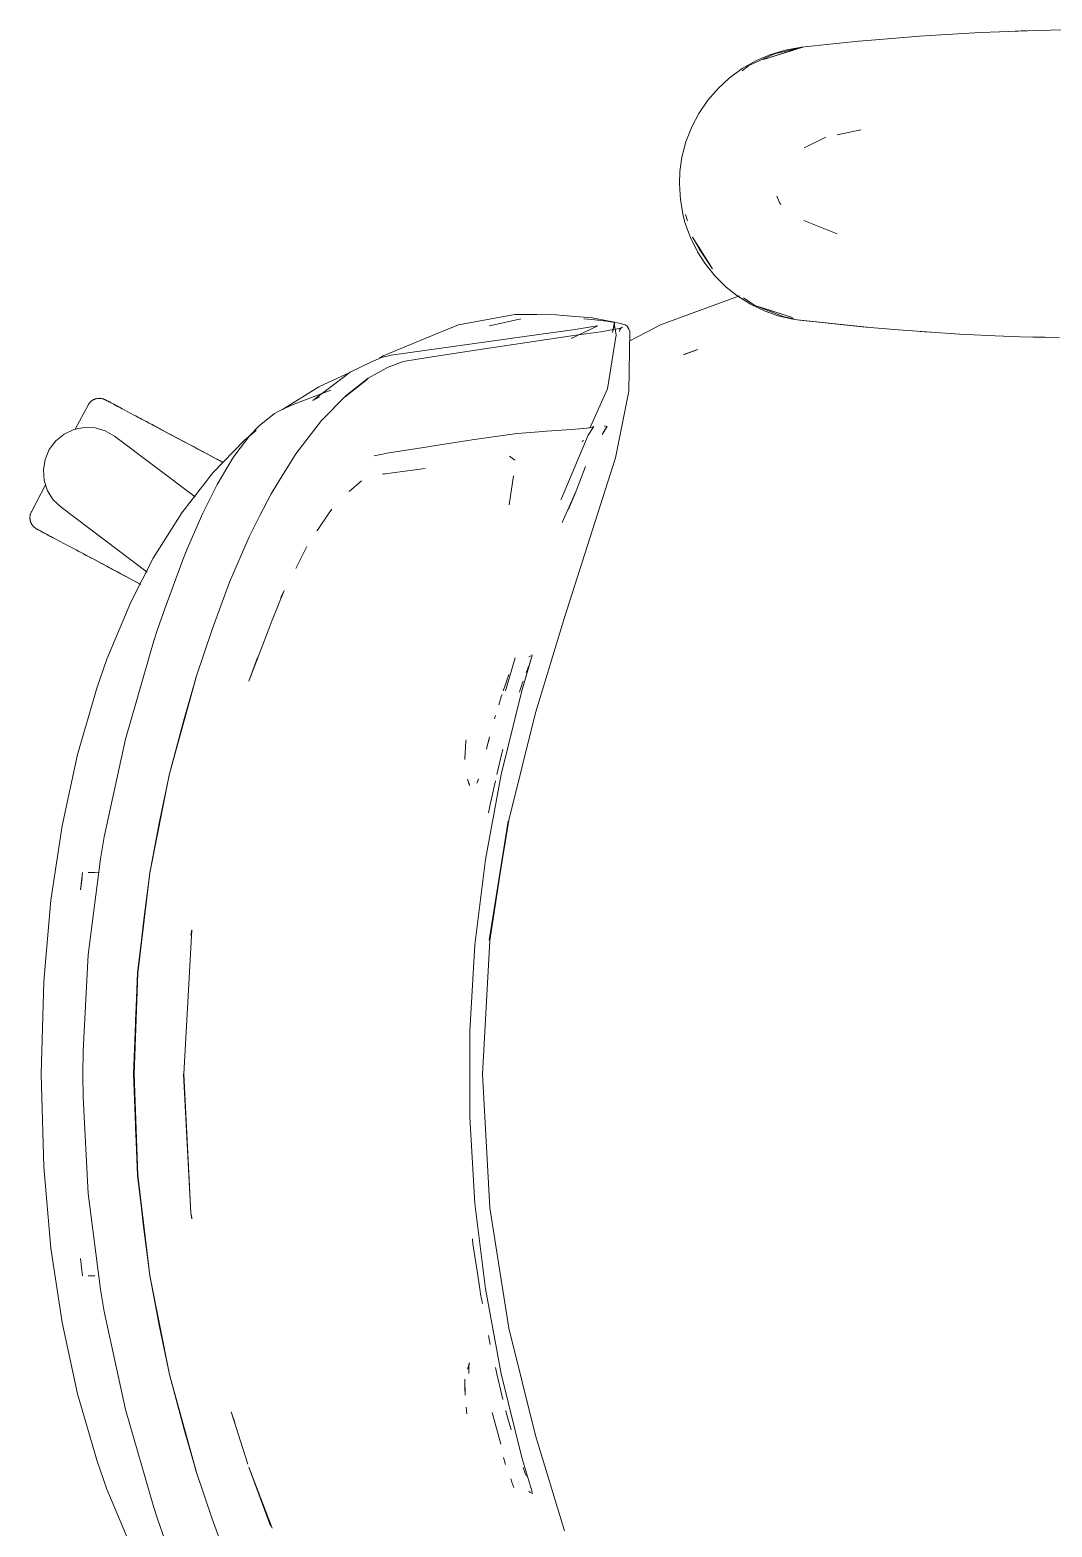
# Model space of a CAD drawing. Header units: millimetres. Extents: x 90978 to 295199, y -4084 to 97293.
# Drawn here: x 184017.9 to 184339.4, y 33031.5 to 33502.3 of the extents above; entities that cross this region are included whole.
import ezdxf

# ---------------------------------------------------------------- set-up
doc = ezdxf.new("R2010")
doc.units = ezdxf.units.MM
doc.header["$MEASUREMENT"] = 0
doc.layers.add('G-IMPT', color=8, linetype='CONTINUOUS', lineweight=9)
doc.layers.add('I-FURN', color=8, linetype='CONTINUOUS', lineweight=9)

msp = doc.modelspace()

# ---------------------------------------------------------------- linework, layer by layer
at = {"layer": 'G-IMPT'}
for p, q in [((184297.68, 33500.36), (184282.62, 33499.11)), ((184297.68, 33500.36), (184302.77, 33500.68)), ((184302.77, 33500.68), (184316.91, 33501.49)), ((184322.93, 33501.75), (184316.91, 33501.49)), ((184322.93, 33501.75), (184334.69, 33502.13)), ((184327.82, 33501.89), (184329.75, 33502)), ((184329.75, 33502), (184331.25, 33502.01)), ((184343.11, 33502.3), (184334.69, 33502.13)), ((184261.08, 33496.86), (184248.62, 33493.03)), ((184248.62, 33493.03), (184257.77, 33495.94)), ((184250.66, 33494.5), (184255.52, 33495.96)), ((184252.11, 33494.81), (184260.52, 33496.73)), ((184260.57, 33496.86), (184255.52, 33495.96)), ((184261.08, 33496.86), (184257.77, 33495.94)), ((184278.49, 33498.76), (184260.57, 33496.86)), ((184282.62, 33499.11), (184278.49, 33498.76)), ((184289.5, 33499.71), (184287.82, 33499.54)), ((184241.94, 33489.48), (184244.05, 33491.08)), ((184246.42, 33492.69), (184241.98, 33490.17)), ((184252.11, 33494.81), (184244.05, 33491.08)), ((184246.42, 33492.69), (184250.66, 33494.5)), ((184237.9, 33487.18), (184234.46, 33484.01)), ((184237.9, 33487.18), (184241.98, 33490.17)), ((184231.14, 33480.18), (184234.46, 33484.01)), ((184228.31, 33476.01), (184231.14, 33480.18)), ((184226.12, 33471.85), (184224.28, 33467.13)), ((184228.31, 33476.01), (184226.12, 33471.85)), ((184223.02, 33462.27), (184224.28, 33467.13)), ((184261.45, 33465.28), (184268.23, 33468.55)), ((184279.28, 33470.89), (184271.85, 33469.32)), ((184278.88, 33470.81), (184279.28, 33470.89)), ((184222.2, 33453.91), (184222.38, 33457.75)), ((184223.02, 33462.27), (184222.38, 33457.75)), ((184222.2, 33453.91), (184222.5, 33448.87)), ((184222.5, 33448.87), (184223.38, 33443.92)), ((184252.82, 33450.08), (184253.83, 33447.86)), ((184223.38, 33443.92), (184223.94, 33441.79)), ((184224.74, 33442.23), (184224.12, 33444.26)), ((184253.83, 33447.86), (184254.13, 33447.41)), ((184225.65, 33437.02), (184223.94, 33441.79)), ((184271.78, 33438.19), (184261.36, 33442.33)), ((184225.65, 33437.02), (184227.9, 33432.51)), ((184226.3, 33437.11), (184228.46, 33433.44)), ((184226.3, 33437.11), (184232.62, 33427.16)), ((184227.9, 33432.51), (184230.16, 33428.96)), ((184228.46, 33433.44), (184232.62, 33427.16)), ((184233.35, 33424.98), (184230.16, 33428.96)), ((184233.35, 33424.98), (184236.96, 33421.43)), ((184236.96, 33421.43), (184240.26, 33418.81)), ((184241.16, 33418.69), (184222.22, 33411.75)), ((184244.59, 33416.08), (184240.26, 33418.81)), ((184245.91, 33415.69), (184242.33, 33418.11)), ((184244.59, 33416.08), (184249.17, 33413.89)), ((184255.13, 33412.08), (184245.91, 33415.69)), ((184245.91, 33415.69), (184248.62, 33414.79)), ((184245.91, 33415.69), (184257.77, 33411.87)), ((184170.44, 33412.85), (184152.74, 33409.61)), ((184172.3, 33411.44), (184163, 33409.4)), ((184170.44, 33412.85), (184177.41, 33412.87)), ((184177.41, 33412.87), (184181.58, 33412.88)), ((184185.53, 33412.54), (184181.58, 33412.88)), ((184194.86, 33411.73), (184185.53, 33412.54)), ((184194.69, 33411.21), (184192.1, 33411.43)), ((184199.38, 33410.7), (184194.69, 33411.21)), ((184194.86, 33411.73), (184195.33, 33411.69)), ((184195.33, 33411.69), (184199.58, 33410.88)), ((184199.99, 33410.62), (184199.38, 33410.7)), ((184199.58, 33410.88), (184201.9, 33410.43)), ((184199.99, 33410.62), (184203.27, 33410.08)), ((184222.22, 33411.75), (184216.25, 33409.56)), ((184248.62, 33414.79), (184257.77, 33411.87)), ((184249.17, 33413.89), (184253.3, 33412.44)), ((184258.26, 33411.29), (184253.3, 33412.44)), ((184258.19, 33411.5), (184255.13, 33412.08)), ((184258.26, 33411.29), (184281.22, 33408.83)), ((184258.26, 33411.29), (184261.08, 33410.96)), ((184258.26, 33411.29), (184279.7, 33408.94)), ((184281.22, 33408.83), (184261.08, 33410.96)), ((184129.07, 33399.83), (184145.52, 33406.63)), ((184178.72, 33406.66), (184131.5, 33399.99)), ((184145.52, 33406.63), (184148.89, 33408.02)), ((184152.74, 33409.61), (184148.89, 33408.02)), ((184189.68, 33406.27), (184158.81, 33401.72)), ((184163, 33409.4), (184162.42, 33409.24)), ((184178.72, 33406.66), (184189.38, 33408.1)), ((184196.57, 33409.3), (184188.16, 33405.31)), ((184190.68, 33408.32), (184189.38, 33408.1)), ((184197.54, 33407.39), (184189.68, 33406.27)), ((184190.68, 33408.32), (184195.7, 33409.15)), ((184196.57, 33409.3), (184195.7, 33409.15)), ((184203.8, 33408.5), (184197.54, 33407.39)), ((184199.64, 33389.4), (184202.35, 33406.44)), ((184201.18, 33407.15), (184201.9, 33410.43)), ((184201.18, 33407.15), (184201.66, 33410.02)), ((184201.66, 33410.02), (184202.35, 33406.44)), ((184203.18, 33408.33), (184204.28, 33408.88)), ((184203.18, 33408.33), (184203.8, 33408.5)), ((184205.13, 33409.53), (184203.27, 33410.08)), ((184203.38, 33407.45), (184203.46, 33407.95)), ((184203.78, 33408.49), (184203.46, 33407.95)), ((184203.78, 33408.49), (184204.28, 33408.88)), ((184205.13, 33409.53), (184205.67, 33409.21)), ((184205.67, 33409.21), (184206.04, 33408.72)), ((184206.65, 33407.68), (184206.04, 33408.72)), ((184206.17, 33408.09), (184206.04, 33408.72)), ((184206.04, 33408.72), (184206.07, 33408.64)), ((184206.17, 33408.09), (184206.07, 33408.64)), ((184206.27, 33388.7), (184206.65, 33407.68)), ((184206.59, 33404.49), (184214.49, 33408.64)), ((184214.49, 33408.64), (184216.25, 33409.56)), ((184279.7, 33408.94), (184291.1, 33407.95)), ((184301.39, 33407.22), (184291.1, 33407.95)), ((184299.34, 33407.36), (184297.93, 33407.49)), ((184299.34, 33407.36), (184301.25, 33407.27)), ((184301.39, 33407.22), (184310.26, 33406.66)), ((184321.56, 33406.12), (184310.26, 33406.66)), ((184321.56, 33406.12), (184329.44, 33405.83)), ((184341.75, 33405.53), (184329.44, 33405.83)), ((184158.81, 33401.72), (184143.04, 33399.33)), ((184223.52, 33400.15), (184227.99, 33401.79)), ((184227.99, 33401.79), (184224.11, 33400.41)), ((184333.31, 33405.75), (184334.97, 33405.67)), ((184334.97, 33405.67), (184337.1, 33405.67)), ((184125.15, 33397.78), (184118.62, 33394.74)), ((184125.15, 33397.78), (184128.51, 33399.34)), ((184127.9, 33399.06), (184129.07, 33399.83)), ((184131.5, 33399.99), (184128.51, 33399.34)), ((184135.37, 33398.03), (184130.58, 33396.27)), ((184135.37, 33398.03), (184143.04, 33399.33)), ((184223.52, 33400.15), (184224.11, 33400.41)), ((184106.92, 33385.8), (184118.62, 33394.74)), ((184117.44, 33394.07), (184108.81, 33390.09)), ((184117.15, 33387.05), (184124.1, 33392.45)), ((184124.32, 33392.77), (184117.36, 33387.35)), ((184117.44, 33394.07), (184117.61, 33394.15)), ((184124.1, 33392.45), (184120.72, 33389.86)), ((184124.32, 33392.77), (184130.16, 33396.06)), ((184130.16, 33396.06), (184130.58, 33396.27)), ((184108.81, 33390.09), (184097.36, 33382.96)), ((184112.58, 33389.03), (184100.67, 33384.52)), ((184106.92, 33385.8), (184108.95, 33386.96)), ((184109.62, 33379.45), (184117.36, 33387.35)), ((184117.15, 33387.05), (184120.72, 33389.86)), ((184199.64, 33389.4), (184194.02, 33377.05)), ((184206.27, 33388.7), (184202.07, 33367.74)), ((184094.87, 33381.66), (184096, 33382.27)), ((184096, 33382.27), (184098.44, 33383.45)), ((184098.44, 33383.45), (184100.67, 33384.52)), ((184090, 33377.79), (184087.11, 33374.77)), ((184094.87, 33381.66), (184090, 33377.79)), ((184109.62, 33379.45), (184101.6, 33369.02)), ((184195.29, 33377.56), (184193.53, 33374.9)), ((184194.57, 33377.28), (184195.29, 33377.56)), ((184197.91, 33375.11), (184199.43, 33377.59)), ((184199.49, 33377.57), (184197.91, 33375.11)), ((184199.43, 33377.59), (184197.94, 33375.12)), ((184198.56, 33377.86), (184199.43, 33377.59)), ((184199.49, 33377.57), (184199.43, 33377.59)), ((184085.44, 33373.35), (184075.48, 33363.06)), ((184087.11, 33374.77), (184082.39, 33368.64)), ((184085.44, 33373.35), (184089.11, 33376.35)), ((184156.98, 33373.38), (184143.62, 33371.27)), ((184156.98, 33373.38), (184171.05, 33375.41)), ((184171.13, 33375.42), (184171.05, 33375.41)), ((184171.13, 33375.42), (184179.37, 33376.04)), ((184179.37, 33376.04), (184180.36, 33376.11)), ((184180.36, 33376.11), (184188.22, 33376.68)), ((184193.53, 33374.9), (184185.09, 33354.92)), ((184188.22, 33376.68), (184192.09, 33376.97)), ((184192.08, 33373.18), (184191.64, 33372.91)), ((184192.18, 33376.98), (184192.09, 33376.97)), ((184192.18, 33376.98), (184194.56, 33377.27)), ((184194.57, 33377.28), (184194.56, 33377.27)), ((184082.39, 33368.64), (184081.53, 33367.35)), ((184097.55, 33362.66), (184101.43, 33368.76)), ((184101.43, 33368.76), (184101.6, 33369.02)), ((184126.16, 33368.33), (184128.33, 33368.79)), ((184128.33, 33368.79), (184130.31, 33369.22)), ((184130.78, 33369.29), (184130.31, 33369.22)), ((184142.5, 33371.09), (184130.78, 33369.29)), ((184142.5, 33371.09), (184143.11, 33371.19)), ((184143.62, 33371.27), (184143.11, 33371.19)), ((184170.39, 33367.03), (184168.75, 33368.31)), ((184076.8, 33359.35), (184081.53, 33367.35)), ((184142.2, 33364.41), (184128.85, 33362.63)), ((184186.08, 33317.5), (184202.07, 33367.74)), ((184189.39, 33356.55), (184192.65, 33365.02)), ((184065.68, 33350.46), (184075.48, 33363.06)), ((184076.49, 33358.75), (184072.49, 33350.74)), ((184076.49, 33358.75), (184076.8, 33359.35)), ((184097.55, 33362.66), (184093.78, 33356.43)), ((184118.35, 33357.13), (184122.26, 33360.47)), ((184128.85, 33362.63), (184129.32, 33362.78)), ((184170.04, 33362.09), (184168.64, 33352.92)), ((184170.04, 33362.09), (184169.99, 33361.74)), ((184090.21, 33349.64), (184093.78, 33356.43)), ((184185.09, 33354.92), (184184.95, 33354.56)), ((184188.37, 33354.18), (184185.32, 33347.46)), ((184187.37, 33351.65), (184189.4, 33356.76)), ((184189.4, 33356.76), (184187.37, 33351.64)), ((184189.39, 33356.55), (184187.37, 33351.65)), ((184056.7, 33336.16), (184065.68, 33350.46)), ((184072.27, 33350.3), (184067.5, 33339.34)), ((184072.27, 33350.3), (184072.49, 33350.74)), ((184090.21, 33349.64), (184086.83, 33342.92)), ((184112.08, 33350.5), (184108.58, 33345.37)), ((184112.08, 33350.5), (184112.83, 33351.6)), ((184108.58, 33345.37), (184108.19, 33344.79)), ((184080.65, 33328.69), (184086.83, 33342.92)), ((184105.05, 33339.89), (184101.51, 33332.92)), ((184049.61, 33322.38), (184056.7, 33336.16)), ((184060.42, 33320.59), (184066.02, 33335.66)), ((184067.5, 33339.34), (184066.02, 33335.66)), ((184075.19, 33313.81), (184080.65, 33328.69)), ((184094.16, 33316.73), (184097.88, 33326.05)), ((184097.88, 33326.05), (184096.88, 33323.81)), ((184042.09, 33304.41), (184049.61, 33322.38)), ((184060.42, 33320.59), (184058.08, 33313.77)), ((184093.49, 33315), (184094.16, 33316.73)), ((184176.9, 33287.52), (184186.08, 33317.5)), ((184056.88, 33310.16), (184058.08, 33313.77)), ((184075.19, 33313.81), (184070.18, 33298.89)), ((184086.78, 33297.56), (184093.49, 33315)), ((184056.88, 33310.16), (184047.94, 33279.33)), ((184042.09, 33304.41), (184039.02, 33295.68)), ((184086.78, 33297.56), (184089.5, 33304.99)), ((184167.48, 33294.47), (184170.51, 33304.9)), ((184172.67, 33294.48), (184175.94, 33305.7)), ((184172.67, 33294.48), (184175.78, 33305.3)), ((184172.67, 33294.48), (184175.73, 33305.01)), ((184174.4, 33301.22), (184174.79, 33302.29)), ((184174.85, 33305.16), (184175.46, 33305.54)), ((184174.85, 33305.16), (184175.06, 33305.3)), ((184175.73, 33305.01), (184175.78, 33305.3)), ((184175.94, 33305.7), (184175.8, 33305.94)), ((184061.8, 33268.4), (184070.18, 33298.89)), ((184061.8, 33268.4), (184070.23, 33298.81)), ((184066.45, 33285.64), (184070.23, 33298.81)), ((184168.6, 33299.65), (184167.84, 33297.49)), ((184174.05, 33300.25), (184174.4, 33301.22)), ((184039.02, 33295.68), (184032.84, 33274.43)), ((184166.12, 33268.16), (184172.67, 33294.48)), ((184166.43, 33293.33), (184166.19, 33292.55)), ((184167.58, 33296.77), (184166.81, 33294.47)), ((184167.58, 33296.77), (184167.84, 33297.49)), ((184172.04, 33294.47), (184171.89, 33294.02)), ((184172.04, 33294.47), (184172.77, 33296.7)), ((184173.06, 33297.5), (184172.77, 33296.7)), ((184166.19, 33292.55), (184165.4, 33290.06)), ((184066.45, 33285.64), (184061.8, 33268.4)), ((184164.41, 33286.76), (184164.08, 33285.64)), ((184176.9, 33287.52), (184168.58, 33253.84)), ((184041.27, 33248.54), (184047.94, 33279.33)), ((184155.08, 33278.62), (184155.11, 33279.1)), ((184162.5, 33279.97), (184161.5, 33276.11)), ((184162.5, 33279.97), (184162.11, 33278.45)), ((184032.84, 33274.43), (184028.03, 33252.07)), ((184154.8, 33274.91), (184154.7, 33273.54)), ((184154.8, 33274.91), (184155.08, 33278.62)), ((184164.8, 33268.14), (184166.35, 33274.89)), ((184166.35, 33274.89), (184166.69, 33276.18)), ((184154.7, 33272.84), (184154.7, 33273.54)), ((184055.62, 33237.27), (184061.84, 33268.51)), ((184061.84, 33268.51), (184055.63, 33237.35)), ((184061.8, 33268.4), (184058.72, 33253.37)), ((184156.23, 33264.75), (184155.55, 33266.7)), ((184156.23, 33264.75), (184156.08, 33265.48)), ((184158.53, 33265.48), (184159.04, 33266.76)), ((184158.9, 33266.35), (184159.04, 33266.76)), ((184166.12, 33268.16), (184161.19, 33241.49)), ((184162.64, 33258.75), (184164.35, 33266.17)), ((184162.17, 33256.11), (184162.64, 33258.75)), ((184024.54, 33228.65), (184028.03, 33252.07)), ((184055.62, 33237.27), (184058.72, 33253.37)), ((184168.58, 33253.84), (184162.33, 33216.1)), ((184162.33, 33216.1), (184168.32, 33253.46)), ((184162.59, 33215.93), (184168.32, 33253.46)), ((184040.09, 33241.62), (184041.27, 33248.54)), ((184036.27, 33211.45), (184040.09, 33241.62)), ((184161.19, 33241.49), (184157.89, 33214.57)), ((184034.44, 33237.35), (184033.79, 33231.94)), ((184036.2, 33237.38), (184038.29, 33237.31)), ((184036.2, 33237.38), (184036.31, 33237.38)), ((184039.54, 33237.27), (184038.29, 33237.31)), ((184051.8, 33205.76), (184055.63, 33237.35)), ((184051.84, 33205.72), (184055.62, 33237.27)), ((184053.68, 33221.79), (184055.62, 33237.27)), ((184034.36, 33235.71), (184033.79, 33231.94)), ((184022.28, 33203.08), (184024.54, 33228.65)), ((184053.68, 33221.79), (184051.84, 33205.72)), ((184066.29, 33173.94), (184068.8, 33219.28)), ((184068.8, 33219.28), (184068.57, 33217.67)), ((184068.57, 33217.67), (184068.8, 33218.97)), ((184068.84, 33219.22), (184068.8, 33218.97)), ((184156.24, 33187.5), (184157.89, 33214.57)), ((184162.59, 33215.93), (184160.23, 33173.94)), ((184034.66, 33181.25), (184036.27, 33211.45)), ((184050.47, 33173.94), (184051.8, 33205.76)), ((184051.84, 33205.72), (184050.7, 33173.94)), ((184051.84, 33205.72), (184051.16, 33190.82)), ((184021.43, 33173.94), (184022.28, 33203.08)), ((184051.16, 33190.82), (184050.7, 33173.94)), ((184156.24, 33160.38), (184156.24, 33187.5)), ((184034.66, 33181.25), (184034.56, 33173.94)), ((184022.28, 33144.8), (184021.43, 33173.94)), ((184034.66, 33166.63), (184034.56, 33173.94)), ((184051.8, 33142.12), (184050.47, 33173.94)), ((184051.16, 33157.05), (184050.7, 33173.94)), ((184051.84, 33142.16), (184050.7, 33173.94)), ((184066.24, 33173.94), (184068.57, 33130.21)), ((184066.29, 33173.94), (184068.57, 33130.21)), ((184162.59, 33131.95), (184160.23, 33173.94)), ((184034.66, 33166.63), (184036.27, 33136.42)), ((184051.16, 33157.05), (184051.84, 33142.16)), ((184156.24, 33160.38), (184157.89, 33133.31)), ((184024.54, 33119.23), (184022.28, 33144.8)), ((184051.84, 33142.16), (184055.62, 33110.61)), ((184051.84, 33142.16), (184053.68, 33126.08)), ((184051.8, 33142.12), (184055.63, 33110.53)), ((184036.27, 33136.42), (184040.09, 33106.25)), ((184161.19, 33106.39), (184157.89, 33133.31)), ((184068.57, 33130.21), (184068.83, 33128.43)), ((184068.57, 33130.21), (184068.8, 33128.91)), ((184068.84, 33128.66), (184068.8, 33128.91)), ((184168.58, 33094.04), (184162.59, 33131.95)), ((184055.62, 33110.61), (184053.68, 33126.08)), ((184028.03, 33095.81), (184024.54, 33119.23)), ((184157.27, 33120.54), (184157.09, 33122.2)), ((184158.57, 33112.02), (184157.27, 33120.54)), ((184034.44, 33110.52), (184033.79, 33115.94)), ((184038.29, 33110.57), (184036.2, 33110.49)), ((184036.2, 33110.49), (184036.31, 33110.49)), ((184061.8, 33079.48), (184055.62, 33110.61)), ((184055.62, 33110.61), (184058.72, 33094.5)), ((184061.8, 33079.48), (184055.63, 33110.53)), ((184158.57, 33112.02), (184159.42, 33106.39)), ((184040.09, 33106.25), (184041.27, 33099.33)), ((184159.42, 33106.39), (184159.67, 33104.76)), ((184160.22, 33101.86), (184159.67, 33104.76)), ((184166.12, 33079.72), (184161.19, 33106.39)), ((184032.84, 33073.44), (184028.03, 33095.81)), ((184047.94, 33068.54), (184041.27, 33099.33)), ((184061.8, 33079.48), (184058.72, 33094.5)), ((184162.15, 33091.76), (184162.68, 33088.94)), ((184168.58, 33094.04), (184176.9, 33060.35)), ((184156.23, 33083.13), (184155.55, 33081.18)), ((184156.02, 33082.08), (184155.99, 33079.77)), ((184156.02, 33082.08), (184156.23, 33083.13)), ((184164.35, 33081.71), (184164.8, 33079.74)), ((184066.45, 33062.23), (184061.8, 33079.48)), ((184061.8, 33079.48), (184070.18, 33048.98)), ((184061.8, 33079.48), (184070.23, 33049.07)), ((184154.69, 33078.07), (184154.78, 33073.01)), ((184154.69, 33078.07), (184154.7, 33075.29)), ((184155.97, 33079.91), (184155.99, 33079.77)), ((184166.35, 33072.98), (184164.8, 33079.74)), ((184166.12, 33079.72), (184172.67, 33053.4)), ((184039.02, 33052.2), (184032.84, 33073.44)), ((184154.78, 33073.01), (184154.7, 33075.29)), ((184166.35, 33072.98), (184166.69, 33071.69)), ((184047.94, 33068.54), (184056.88, 33037.72)), ((184081.25, 33067.8), (184082.32, 33064.36)), ((184081.25, 33067.8), (184086.5, 33051.31)), ((184155.1, 33069.22), (184155.31, 33067.13)), ((184166.07, 33057.63), (184163.3, 33067.52)), ((184167.65, 33067.97), (184167.61, 33068.14)), ((184167.97, 33066.83), (184167.65, 33067.97)), ((184066.45, 33062.23), (184070.23, 33049.07)), ((184167.97, 33066.83), (184169.09, 33062.83)), ((184169.09, 33062.83), (184169.29, 33062.14)), ((184186.08, 33030.38), (184176.9, 33060.35)), ((184166.83, 33053.41), (184167.55, 33051.2)), ((184172.67, 33053.4), (184175.74, 33042.97)), ((184039.02, 33052.2), (184042.09, 33043.47)), ((184070.18, 33048.98), (184075.19, 33034.07)), ((184086.78, 33050.32), (184093.6, 33031.92)), ((184086.78, 33050.32), (184093.49, 33032.87)), ((184173.83, 33048.2), (184173.08, 33050.3)), ((184173.83, 33048.2), (184174.07, 33047.54)), ((184042.09, 33043.47), (184049.61, 33025.49)), ((184169.54, 33045.65), (184169.17, 33046.66)), ((184169.54, 33045.65), (184170.15, 33043.99)), ((184174.85, 33042.72), (184175.06, 33042.57)), ((184174.85, 33042.72), (184175.46, 33042.33)), ((184175.81, 33042.7), (184175.74, 33042.97)), ((184175.88, 33042.41), (184175.81, 33042.7)), ((184175.85, 33041.95), (184175.94, 33042.18)), ((184175.94, 33042.18), (184175.88, 33042.41)), ((184056.88, 33037.72), (184058.08, 33034.11)), ((184060.49, 33027.18), (184058.08, 33034.11)), ((184080.65, 33019.19), (184075.19, 33034.07)), ((184093.49, 33032.87), (184094.16, 33031.15))]:
    msp.add_line(p, q, dxfattribs=at)
at = {"layer": 'I-FURN'}
for p, q in [((184036.2, 33384.32), (184032.17, 33376.74)), ((184036.2, 33384.32), (184036.28, 33384.46)), ((184036.28, 33384.46), (184036.37, 33384.6)), ((184036.37, 33384.6), (184036.46, 33384.73)), ((184036.46, 33384.73), (184036.55, 33384.86)), ((184036.55, 33384.86), (184036.65, 33384.99)), ((184036.65, 33384.99), (184036.76, 33385.11)), ((184036.76, 33385.11), (184036.87, 33385.23)), ((184036.87, 33385.23), (184036.98, 33385.34)), ((184036.98, 33385.34), (184037.1, 33385.45)), ((184037.1, 33385.45), (184037.22, 33385.55)), ((184037.22, 33385.55), (184037.35, 33385.65)), ((184037.35, 33385.65), (184037.48, 33385.75)), ((184037.48, 33385.75), (184037.61, 33385.84)), ((184037.61, 33385.84), (184037.75, 33385.92)), ((184037.75, 33385.92), (184037.89, 33386)), ((184037.89, 33386), (184038.04, 33386.07)), ((184038.04, 33386.07), (184038.19, 33386.13)), ((184038.19, 33386.13), (184038.33, 33386.19)), ((184038.33, 33386.19), (184038.49, 33386.25)), ((184038.49, 33386.25), (184038.64, 33386.3)), ((184038.64, 33386.3), (184038.8, 33386.34)), ((184038.8, 33386.34), (184038.95, 33386.37)), ((184038.95, 33386.37), (184039.11, 33386.4)), ((184039.11, 33386.4), (184039.27, 33386.43)), ((184039.27, 33386.43), (184039.43, 33386.44)), ((184039.43, 33386.44), (184039.59, 33386.45)), ((184039.59, 33386.45), (184039.75, 33386.46)), ((184039.75, 33386.46), (184039.92, 33386.45)), ((184039.92, 33386.45), (184040.08, 33386.44)), ((184040.08, 33386.44), (184040.24, 33386.43)), ((184040.24, 33386.43), (184040.4, 33386.41)), ((184040.4, 33386.41), (184040.55, 33386.38)), ((184040.55, 33386.38), (184040.71, 33386.34)), ((184040.71, 33386.34), (184040.87, 33386.3)), ((184040.87, 33386.3), (184041.02, 33386.25)), ((184041.02, 33386.25), (184041.17, 33386.2)), ((184041.17, 33386.2), (184041.32, 33386.14)), ((184041.32, 33386.14), (184041.47, 33386.08)), ((184041.47, 33386.08), (184041.62, 33386)), ((184041.62, 33386), (184041.65, 33385.98)), ((184041.65, 33385.98), (184041.67, 33385.97)), ((184041.66, 33385.98), (184041.65, 33385.98)), ((184041.7, 33385.96), (184041.66, 33385.98)), ((184041.67, 33385.97), (184041.74, 33385.94)), ((184041.78, 33385.92), (184041.7, 33385.96)), ((184041.74, 33385.94), (184041.84, 33385.89)), ((184041.91, 33385.85), (184041.78, 33385.92)), ((184041.84, 33385.89), (184041.98, 33385.81)), ((184042.07, 33385.76), (184041.91, 33385.85)), ((184041.98, 33385.81), (184042.16, 33385.72)), ((184042.27, 33385.66), (184042.07, 33385.76)), ((184042.16, 33385.72), (184042.38, 33385.6)), ((184042.51, 33385.53), (184042.27, 33385.66)), ((184042.38, 33385.6), (184042.63, 33385.46)), ((184042.79, 33385.38), (184042.51, 33385.53)), ((184042.63, 33385.46), (184042.93, 33385.31)), ((184043.11, 33385.21), (184042.79, 33385.38)), ((184042.93, 33385.31), (184043.27, 33385.13)), ((184043.46, 33385.02), (184043.11, 33385.21)), ((184043.27, 33385.13), (184043.64, 33384.93)), ((184043.86, 33384.81), (184043.46, 33385.02)), ((184043.64, 33384.93), (184044.05, 33384.71)), ((184044.29, 33384.59), (184043.86, 33384.81)), ((184044.05, 33384.71), (184044.5, 33384.47)), ((184044.75, 33384.34), (184044.29, 33384.59)), ((184044.5, 33384.47), (184044.98, 33384.22)), ((184045.25, 33384.07), (184044.75, 33384.34)), ((184044.98, 33384.22), (184045.49, 33383.94)), ((184045.79, 33383.79), (184045.25, 33384.07)), ((184045.49, 33383.94), (184046.05, 33383.65)), ((184046.36, 33383.48), (184045.79, 33383.79)), ((184046.05, 33383.65), (184046.63, 33383.34)), ((184046.96, 33383.16), (184046.36, 33383.48)), ((184047.59, 33382.83), (184046.96, 33383.16)), ((184048.26, 33382.47), (184047.59, 33382.83)), ((184048.95, 33382.11), (184048.26, 33382.47)), ((184049.67, 33381.72), (184048.95, 33382.11)), ((184050.42, 33381.32), (184049.67, 33381.72)), ((184051.2, 33380.91), (184050.42, 33381.32)), ((184052, 33380.48), (184051.2, 33380.91)), ((184052.82, 33380.05), (184052, 33380.48)), ((184052.38, 33380.28), (184053.21, 33379.84)), ((184053.67, 33379.6), (184052.82, 33380.05)), ((184053.21, 33379.84), (184054.07, 33379.38)), ((184054.54, 33379.13), (184053.67, 33379.6)), ((184054.07, 33379.38), (184054.94, 33378.92)), ((184055.43, 33378.66), (184054.54, 33379.13)), ((184054.94, 33378.92), (184055.84, 33378.44)), ((184056.33, 33378.18), (184055.43, 33378.66)), ((184055.84, 33378.44), (184056.75, 33377.96)), ((184057.25, 33377.69), (184056.33, 33378.18)), ((184056.75, 33377.96), (184057.68, 33377.46)), ((184058.19, 33377.19), (184057.25, 33377.69)), ((184024.02, 33370.38), (184026.05, 33373.07)), ((184026.05, 33373.07), (184028.66, 33375.2)), ((184028.66, 33375.2), (184031.71, 33376.64)), ((184031.71, 33376.64), (184035.02, 33377.31)), ((184035.02, 33377.31), (184038.39, 33377.17)), ((184038.39, 33377.17), (184041.63, 33376.23)), ((184041.63, 33376.23), (184044.55, 33374.54)), ((184044.55, 33374.54), (184069.86, 33355.46)), ((184057.68, 33377.46), (184058.63, 33376.96)), ((184059.14, 33376.69), (184058.19, 33377.19)), ((184058.63, 33376.96), (184059.58, 33376.45)), ((184060.11, 33376.17), (184059.14, 33376.69)), ((184059.58, 33376.45), (184060.55, 33375.94)), ((184061.08, 33375.66), (184060.11, 33376.17)), ((184060.55, 33375.94), (184061.53, 33375.42)), ((184062.06, 33375.13), (184061.08, 33375.66)), ((184061.53, 33375.42), (184062.52, 33374.89)), ((184063.06, 33374.61), (184062.06, 33375.13)), ((184062.52, 33374.89), (184063.51, 33374.36)), ((184064.05, 33374.08), (184063.06, 33374.61)), ((184063.51, 33374.36), (184064.51, 33373.83)), ((184065.05, 33373.54), (184064.05, 33374.08)), ((184064.51, 33373.83), (184065.52, 33373.3)), ((184066.06, 33373.01), (184065.05, 33373.54)), ((184065.52, 33373.3), (184066.52, 33372.76)), ((184067.06, 33372.47), (184066.06, 33373.01)), ((184022.69, 33367.27), (184024.02, 33370.38)), ((184066.52, 33372.76), (184067.53, 33372.23)), ((184068.07, 33371.94), (184067.06, 33372.47)), ((184067.53, 33372.23), (184068.53, 33371.69)), ((184069.07, 33371.41), (184068.07, 33371.94)), ((184068.53, 33371.69), (184069.53, 33371.16)), ((184070.07, 33370.88), (184069.07, 33371.41)), ((184069.53, 33371.16), (184070.53, 33370.63)), ((184071.06, 33370.35), (184070.07, 33370.88)), ((184070.53, 33370.63), (184071.52, 33370.1)), ((184072.05, 33369.82), (184071.06, 33370.35)), ((184071.52, 33370.1), (184072.5, 33369.58)), ((184073.03, 33369.3), (184072.05, 33369.82)), ((184072.5, 33369.58), (184073.48, 33369.06)), ((184074, 33368.79), (184073.03, 33369.3)), ((184073.48, 33369.06), (184074.44, 33368.55)), ((184074.96, 33368.28), (184074, 33368.79)), ((184074.44, 33368.55), (184075.39, 33368.05)), ((184075.9, 33367.78), (184074.96, 33368.28)), ((184022.15, 33363.95), (184022.69, 33367.27)), ((184022.41, 33360.58), (184022.15, 33363.95)), ((184075.39, 33368.05), (184076.33, 33367.55)), ((184076.83, 33367.28), (184075.9, 33367.78)), ((184076.33, 33367.55), (184077.25, 33367.06)), ((184077.74, 33366.8), (184076.83, 33367.28)), ((184077.25, 33367.06), (184078.16, 33366.57)), ((184078.64, 33366.32), (184077.74, 33366.8)), ((184022.86, 33359.23), (184018.39, 33350.82)), ((184023.48, 33357.38), (184022.41, 33360.58)), ((184025.28, 33354.53), (184023.48, 33357.38)), ((184027.71, 33352.19), (184025.28, 33354.53)), ((184017.93, 33349.24), (184017.95, 33349.4)), ((184017.95, 33349.4), (184017.97, 33349.56)), ((184017.97, 33349.56), (184018, 33349.72)), ((184018, 33349.72), (184018.03, 33349.88)), ((184018.03, 33349.88), (184018.08, 33350.03)), ((184018.08, 33350.03), (184018.12, 33350.19)), ((184018.12, 33350.19), (184018.18, 33350.34)), ((184018.18, 33350.34), (184018.24, 33350.49)), ((184018.24, 33350.49), (184018.3, 33350.64)), ((184018.3, 33350.64), (184018.37, 33350.78)), ((184018.37, 33350.78), (184018.39, 33350.82)), ((184054.77, 33331.79), (184027.71, 33352.19)), ((184017.92, 33349.08), (184017.93, 33349.24)), ((184017.92, 33348.92), (184017.92, 33349.08)), ((184017.92, 33348.76), (184017.92, 33348.92)), ((184017.93, 33348.6), (184017.92, 33348.76)), ((184017.95, 33348.44), (184017.93, 33348.6)), ((184017.97, 33348.28), (184017.95, 33348.44)), ((184018, 33348.12), (184017.97, 33348.28)), ((184018.04, 33347.96), (184018, 33348.12)), ((184018.08, 33347.81), (184018.04, 33347.96)), ((184018.13, 33347.65), (184018.08, 33347.81)), ((184018.18, 33347.5), (184018.13, 33347.65)), ((184018.24, 33347.35), (184018.18, 33347.5)), ((184018.31, 33347.2), (184018.24, 33347.35)), ((184018.38, 33347.06), (184018.31, 33347.2)), ((184018.46, 33346.92), (184018.38, 33347.06)), ((184018.54, 33346.78), (184018.46, 33346.92)), ((184018.63, 33346.64), (184018.54, 33346.78)), ((184018.72, 33346.51), (184018.63, 33346.64)), ((184018.82, 33346.39), (184018.72, 33346.51)), ((184018.93, 33346.26), (184018.82, 33346.39)), ((184019.04, 33346.14), (184018.93, 33346.26)), ((184019.15, 33346.03), (184019.04, 33346.14)), ((184019.27, 33345.92), (184019.15, 33346.03)), ((184019.39, 33345.82), (184019.27, 33345.92)), ((184019.52, 33345.72), (184019.39, 33345.82)), ((184019.65, 33345.62), (184019.52, 33345.72)), ((184019.78, 33345.53), (184019.65, 33345.62)), ((184019.92, 33345.45), (184019.78, 33345.53)), ((184020.06, 33345.37), (184019.92, 33345.45)), ((184020.11, 33345.34), (184020.06, 33345.37)), ((184020.06, 33345.37), (184020.06, 33345.37)), ((184020.06, 33345.37), (184020.08, 33345.36)), ((184020.08, 33345.36), (184020.14, 33345.33)), ((184020.19, 33345.3), (184020.11, 33345.34)), ((184020.14, 33345.33), (184020.24, 33345.27)), ((184020.31, 33345.24), (184020.19, 33345.3)), ((184020.24, 33345.27), (184020.38, 33345.2)), ((184020.47, 33345.15), (184020.31, 33345.24)), ((184020.38, 33345.2), (184020.56, 33345.1)), ((184020.67, 33345.04), (184020.47, 33345.15)), ((184020.56, 33345.1), (184020.78, 33344.99)), ((184020.91, 33344.91), (184020.67, 33345.04)), ((184020.78, 33344.99), (184021.04, 33344.85)), ((184021.19, 33344.77), (184020.91, 33344.91)), ((184021.04, 33344.85), (184021.34, 33344.69)), ((184021.51, 33344.6), (184021.19, 33344.77)), ((184021.34, 33344.69), (184021.67, 33344.51)), ((184021.87, 33344.41), (184021.51, 33344.6)), ((184021.67, 33344.51), (184022.04, 33344.31)), ((184022.26, 33344.2), (184021.87, 33344.41)), ((184022.04, 33344.31), (184022.45, 33344.1)), ((184022.69, 33343.97), (184022.26, 33344.2)), ((184022.45, 33344.1), (184022.9, 33343.86)), ((184023.16, 33343.72), (184022.69, 33343.97)), ((184022.9, 33343.86), (184023.38, 33343.6)), ((184023.66, 33343.46), (184023.16, 33343.72)), ((184023.38, 33343.6), (184023.9, 33343.33)), ((184024.19, 33343.17), (184023.66, 33343.46)), ((184023.9, 33343.33), (184024.45, 33343.03)), ((184024.76, 33342.87), (184024.19, 33343.17)), ((184024.45, 33343.03), (184025.03, 33342.72)), ((184025.03, 33342.72), (184025.65, 33342.4)), ((184025.65, 33342.4), (184026.3, 33342.05)), ((184026.3, 33342.05), (184026.98, 33341.69)), ((184026.98, 33341.69), (184027.68, 33341.32)), ((184027.68, 33341.32), (184028.42, 33340.92)), ((184028.42, 33340.92), (184029.18, 33340.52)), ((184029.18, 33340.52), (184029.97, 33340.1)), ((184029.97, 33340.1), (184030.78, 33339.67)), ((184030.78, 33339.67), (184031.61, 33339.22)), ((184031.61, 33339.22), (184032.47, 33338.77)), ((184032.47, 33338.77), (184033.35, 33338.3)), ((184033.35, 33338.3), (184034.24, 33337.83)), ((184034.74, 33337.57), (184033.83, 33338.05)), ((184034.24, 33337.83), (184035.16, 33337.34)), ((184035.66, 33337.07), (184034.74, 33337.57)), ((184035.16, 33337.34), (184036.09, 33336.85)), ((184036.6, 33336.58), (184035.66, 33337.07)), ((184036.09, 33336.85), (184037.03, 33336.34)), ((184037.55, 33336.07), (184036.6, 33336.58)), ((184037.03, 33336.34), (184037.99, 33335.84)), ((184038.51, 33335.56), (184037.55, 33336.07)), ((184037.99, 33335.84), (184038.96, 33335.32)), ((184039.49, 33335.04), (184038.51, 33335.56)), ((184038.96, 33335.32), (184039.94, 33334.8)), ((184040.47, 33334.52), (184039.49, 33335.04)), ((184039.94, 33334.8), (184040.92, 33334.27)), ((184041.46, 33333.99), (184040.47, 33334.52)), ((184040.92, 33334.27), (184041.92, 33333.75)), ((184042.46, 33333.46), (184041.46, 33333.99)), ((184041.92, 33333.75), (184042.92, 33333.21)), ((184043.46, 33332.93), (184042.46, 33333.46)), ((184042.92, 33333.21), (184043.92, 33332.68)), ((184044.46, 33332.39), (184043.46, 33332.93)), ((184043.92, 33332.68), (184044.92, 33332.15)), ((184045.47, 33331.86), (184044.46, 33332.39)), ((184044.92, 33332.15), (184045.93, 33331.61)), ((184046.47, 33331.32), (184045.47, 33331.86)), ((184045.93, 33331.61), (184046.93, 33331.08)), ((184047.48, 33330.79), (184046.47, 33331.32)), ((184046.93, 33331.08), (184047.94, 33330.55)), ((184048.47, 33330.26), (184047.48, 33330.79)), ((184047.94, 33330.55), (184048.93, 33330.02)), ((184049.47, 33329.73), (184048.47, 33330.26)), ((184048.93, 33330.02), (184049.92, 33329.49)), ((184050.46, 33329.21), (184049.47, 33329.73)), ((184049.92, 33329.49), (184050.91, 33328.97)), ((184051.43, 33328.69), (184050.46, 33329.21)), ((184050.91, 33328.97), (184051.88, 33328.45)), ((184052.4, 33328.17), (184051.43, 33328.69)), ((184051.88, 33328.45), (184052.85, 33327.94))]:
    msp.add_line(p, q, dxfattribs=at)

doc.saveas('drawing.dxf')
